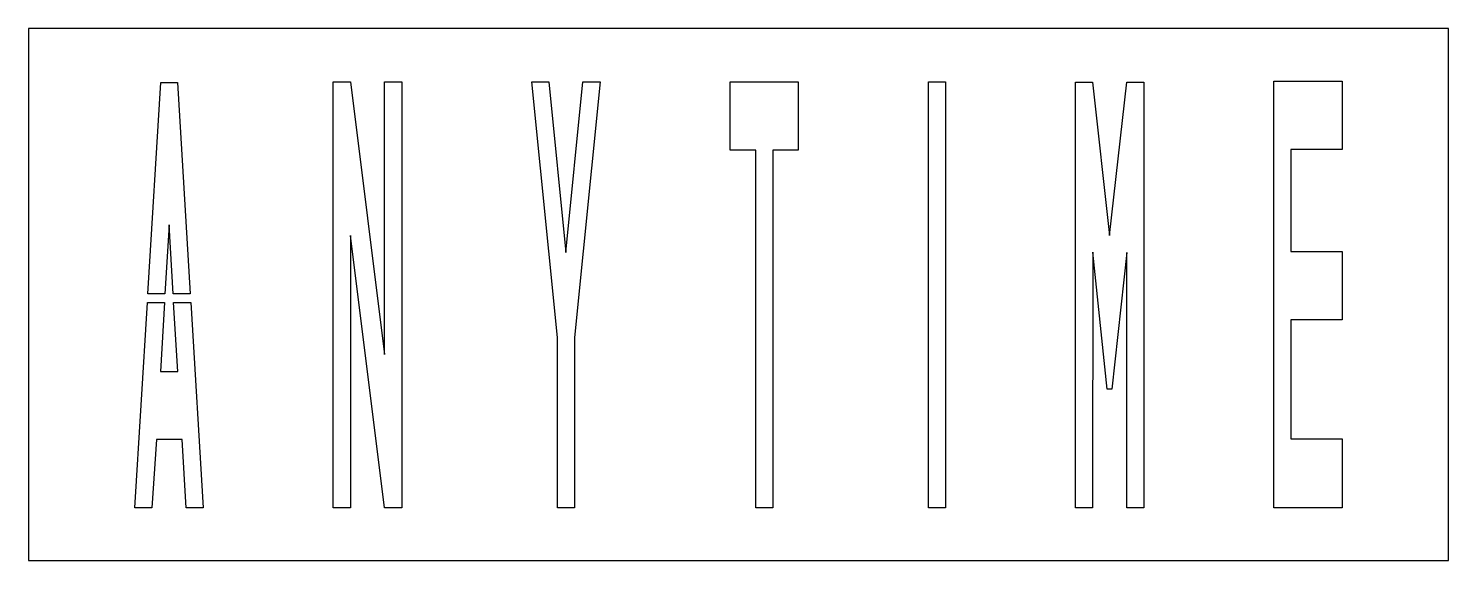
# Model space of a CAD drawing. Extents: x 0 to 80, y 0 to 30.
import ezdxf

# ---------------------------------------------------------------- set-up
doc = ezdxf.new("R2010")
doc.units = 0
doc.layers.add('CUT', color=7, linetype='Continuous')
doc.layers.add('OUTSIDE', color=1, linetype='Continuous')

msp = doc.modelspace()

# ---------------------------------------------------------------- linework, layer by layer
at = {"layer": 'CUT'}
for points in [[(7.4592, 26.946), (8.3976, 26.946), (9.1151, 15.0446), (8.1522, 15.0446), (7.92, 18.9252), (7.6935, 15.0446), (6.7345, 15.0446)], [(20.0653, 26.9796), (21.0277, 26.9796), (21.0277, 2.982), (20.0653, 2.982), (18.1357, 18.3324), (18.1357, 2.982), (17.1709, 2.982), (17.1709, 26.9796), (18.1357, 26.9796), (20.0653, 11.61)], [(32.1987, 26.982), (30.7563, 12.582), (30.7563, 2.982), (29.7963, 2.982), (29.7963, 12.582), (28.3563, 26.982), (29.3163, 26.982), (30.2763, 17.3676), (31.2363, 26.982)], [(41.9272, 2.982), (40.9672, 2.982), (40.9672, 23.142), (39.5272, 23.142), (39.5272, 26.982), (43.3696, 26.982), (43.3696, 23.142), (41.9272, 23.142)], [(50.6981, 26.982), (51.6581, 26.982), (51.6581, 2.982), (50.6981, 2.982)], [(61.8667, 26.9724), (62.8291, 26.9724), (62.8291, 2.982), (61.8667, 2.982), (61.8667, 17.37), (61.0387, 9.6708), (60.7603, 9.6636), (59.9563, 17.3772), (59.9467, 2.982), (58.9867, 2.982), (58.9867, 26.9724), (59.9467, 26.9724), (60.9067, 18.33)], [(71.1176, 17.418), (74, 17.418), (74, 13.578), (71.1176, 13.578), (71.1176, 6.858), (74, 6.858), (74, 2.982), (70.1576, 2.982), (70.1576, 27.018), (74, 27.018), (74, 23.178), (71.1176, 23.178)], [(6.96, 2.982), (6, 2.982), (6.7039, 14.5426), (7.6641, 14.5426), (7.4376, 10.662), (8.4144, 10.662), (8.1822, 14.5426), (9.1454, 14.5426), (9.8424, 2.982), (8.88, 2.982), (8.6544, 6.822), (7.2216, 6.822)]]:
    msp.add_lwpolyline(points, close=True, dxfattribs=at)
at = {"layer": 'OUTSIDE'}
msp.add_lwpolyline([(0, 0), (80, 0), (80, 30), (0, 30)], close=True, dxfattribs=at)

doc.saveas('drawing.dxf')
